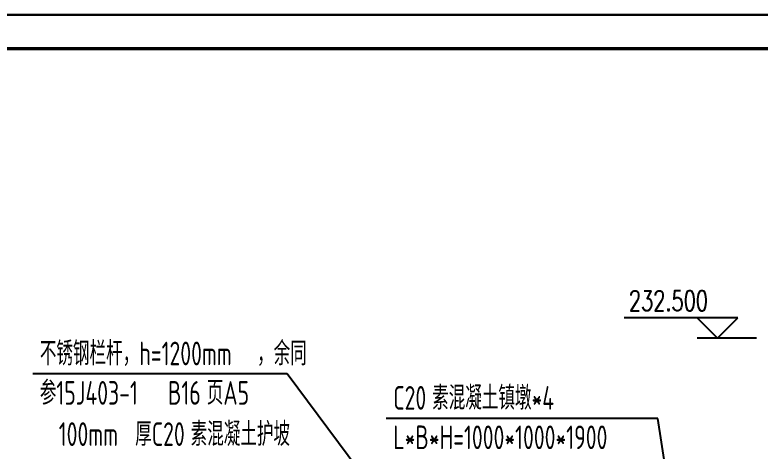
# Model space of a CAD drawing. Header units: millimetres. Extents: x -725 to 2274960, y -506 to 2980382.
# Drawn here: x 2043757 to 2054778, y 2609762 to 2616214 of the extents above; entities that cross this region are included whole.
import ezdxf

# ---------------------------------------------------------------- set-up
doc = ezdxf.new("R2010")
doc.units = ezdxf.units.MM
doc.header["$LTSCALE"] = 1000
for name, color, linetype in [('DIM_ELEV', 3, 'Continuous'), ('DIM_LEAD', 3, 'Continuous'), ('DIM_SYMB', 3, 'Continuous'), ('PUB_TITLE', 4, 'Continuous')]:
    doc.layers.add(name, color=color, linetype=linetype)
doc.styles.add('_TCH_DIM', font='SIMPLEX', dxfattribs={"bigfont": 'GBCBIG'})
doc.styles.add('TSSD_Rein', font='tssdeng.shx', dxfattribs={"width": 0.7, "bigfont": 'hztxt.shx'})

# ---------------------------------------------------------------- blocks, each defined once
blk = doc.blocks.new('HAYJZ A3')
blk.add_lwpolyline([(4975, -403417), (46975, -403417), (46975, -433117), (4975, -433117), (4975, -403417)])
at = {"const_width": 50}
blk.add_lwpolyline([(7475, -403917), (46475, -403917), (46475, -432617), (7475, -432617), (7475, -403917)], dxfattribs=at)
at = {"layer": 'PUB_TITLE'}
blk.add_lwpolyline([(4975, -433117), (46975, -433117), (46975, -403417), (4975, -403417)], close=True, dxfattribs=at)

msp = doc.modelspace()

# ---------------------------------------------------------------- linework, layer by layer
at = {"layer": 'DIM_ELEV'}
for p, q in [((2054449.6797, 2611732.4594), (2052769.6797, 2611732.4594)), ((2054149.6797, 2611432.4594), (2053849.6797, 2611732.4594)), ((2054149.6797, 2611432.4594), (2054449.6797, 2611732.4594)), ((2054725.5966, 2611432.4594), (2053849.6797, 2611432.4594))]:
    msp.add_line(p, q, dxfattribs=at)
at = {"layer": 'DIM_LEAD'}
for p, q in [((2047785.2028, 2610903.5973), (2044020.7842, 2610903.5973)), ((2051173.251, 2606351.4762), (2047785.2028, 2610903.5973)), ((2053263.3677, 2610246.2563), (2049247.8228, 2610246.2563)), ((2053957.9968, 2605902.8056), (2053263.3677, 2610246.2563))]:
    msp.add_line(p, q, dxfattribs=at)

# ---------------------------------------------------------------- block references
msp.add_blockref('HAYJZ A3', (2028308.4813, 3019631.2319))

# ---------------------------------------------------------------- texts
at = {"layer": 'DIM_ELEV', "color": 7, "style": '_TCH_DIM', "width": 0.705882}
msp.add_text('232.500', height=297.5, dxfattribs=at).set_placement((2052837.6797, 2611837.4594))
at = {"layer": 'DIM_LEAD', "color": 7, "style": 'TSSD_Rein', "width": 0.7}
for s, p in [('不锈钢栏杆，', (2044125.7842, 2611031.7591)), ('h=1200mm', (2045595.7842, 2611031.7591)), ('，余同', (2047339.0535, 2611031.7591)), ('参', (2044125.7842, 2610448.5973)), ('15J403-1', (2044370.7842, 2610448.5973)), ('B16', (2046020.7873, 2610448.5973)), ('页', (2046595.595, 2610448.5973)), ('A5', (2046840.595, 2610448.5973)), ('C20', (2049352.8228, 2610374.4181)), ('素混凝土镇墩', (2049927.6305, 2610374.4181)), ('*4', (2051397.6305, 2610374.4181)), ('L*B*H=1000*1000*1900', (2049352.8228, 2609791.2563))]:
    msp.add_text(s, height=350, dxfattribs=at).set_placement(p)
at = {"layer": 'DIM_SYMB', "color": 7, "style": 'TSSD_Rein', "width": 0.7}
for s, p in [('100mm', (2044405.7589, 2609838.6302)), ('厚', (2045536.5281, 2609838.6302)), ('C20', (2045781.5281, 2609838.6302)), ('素混凝土护坡', (2046356.3358, 2609838.6302))]:
    msp.add_text(s, height=350, dxfattribs=at).set_placement(p)

doc.saveas('drawing.dxf')
